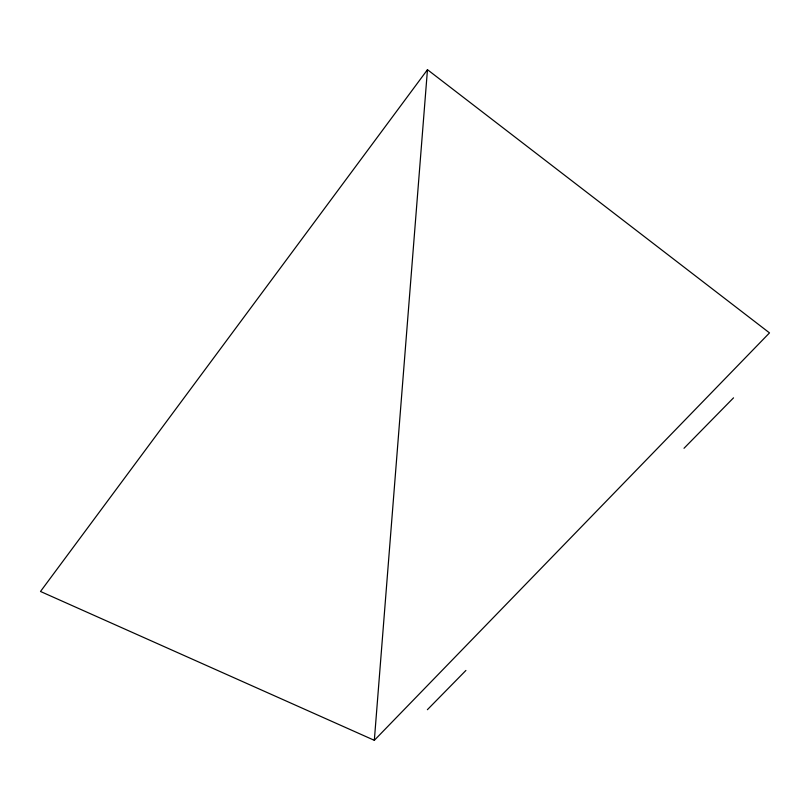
<?xml version="1.0" encoding="UTF-8"?>
<svg xmlns="http://www.w3.org/2000/svg" width="810" height="810" viewBox="0 0 810 810"><rect width="100%" height="100%" fill="white"/><g stroke="black" fill="none" stroke-linecap="round" stroke-linejoin="round"><path stroke-width="1.21" d="M374.331 740.32L427.467 69.68L769.5 332.89L374.331 740.32L40.5 591.472L427.467 69.68M427.376 709.702L465.902 670.457M684.004 448.284L733.526 397.842"/></g></svg>
